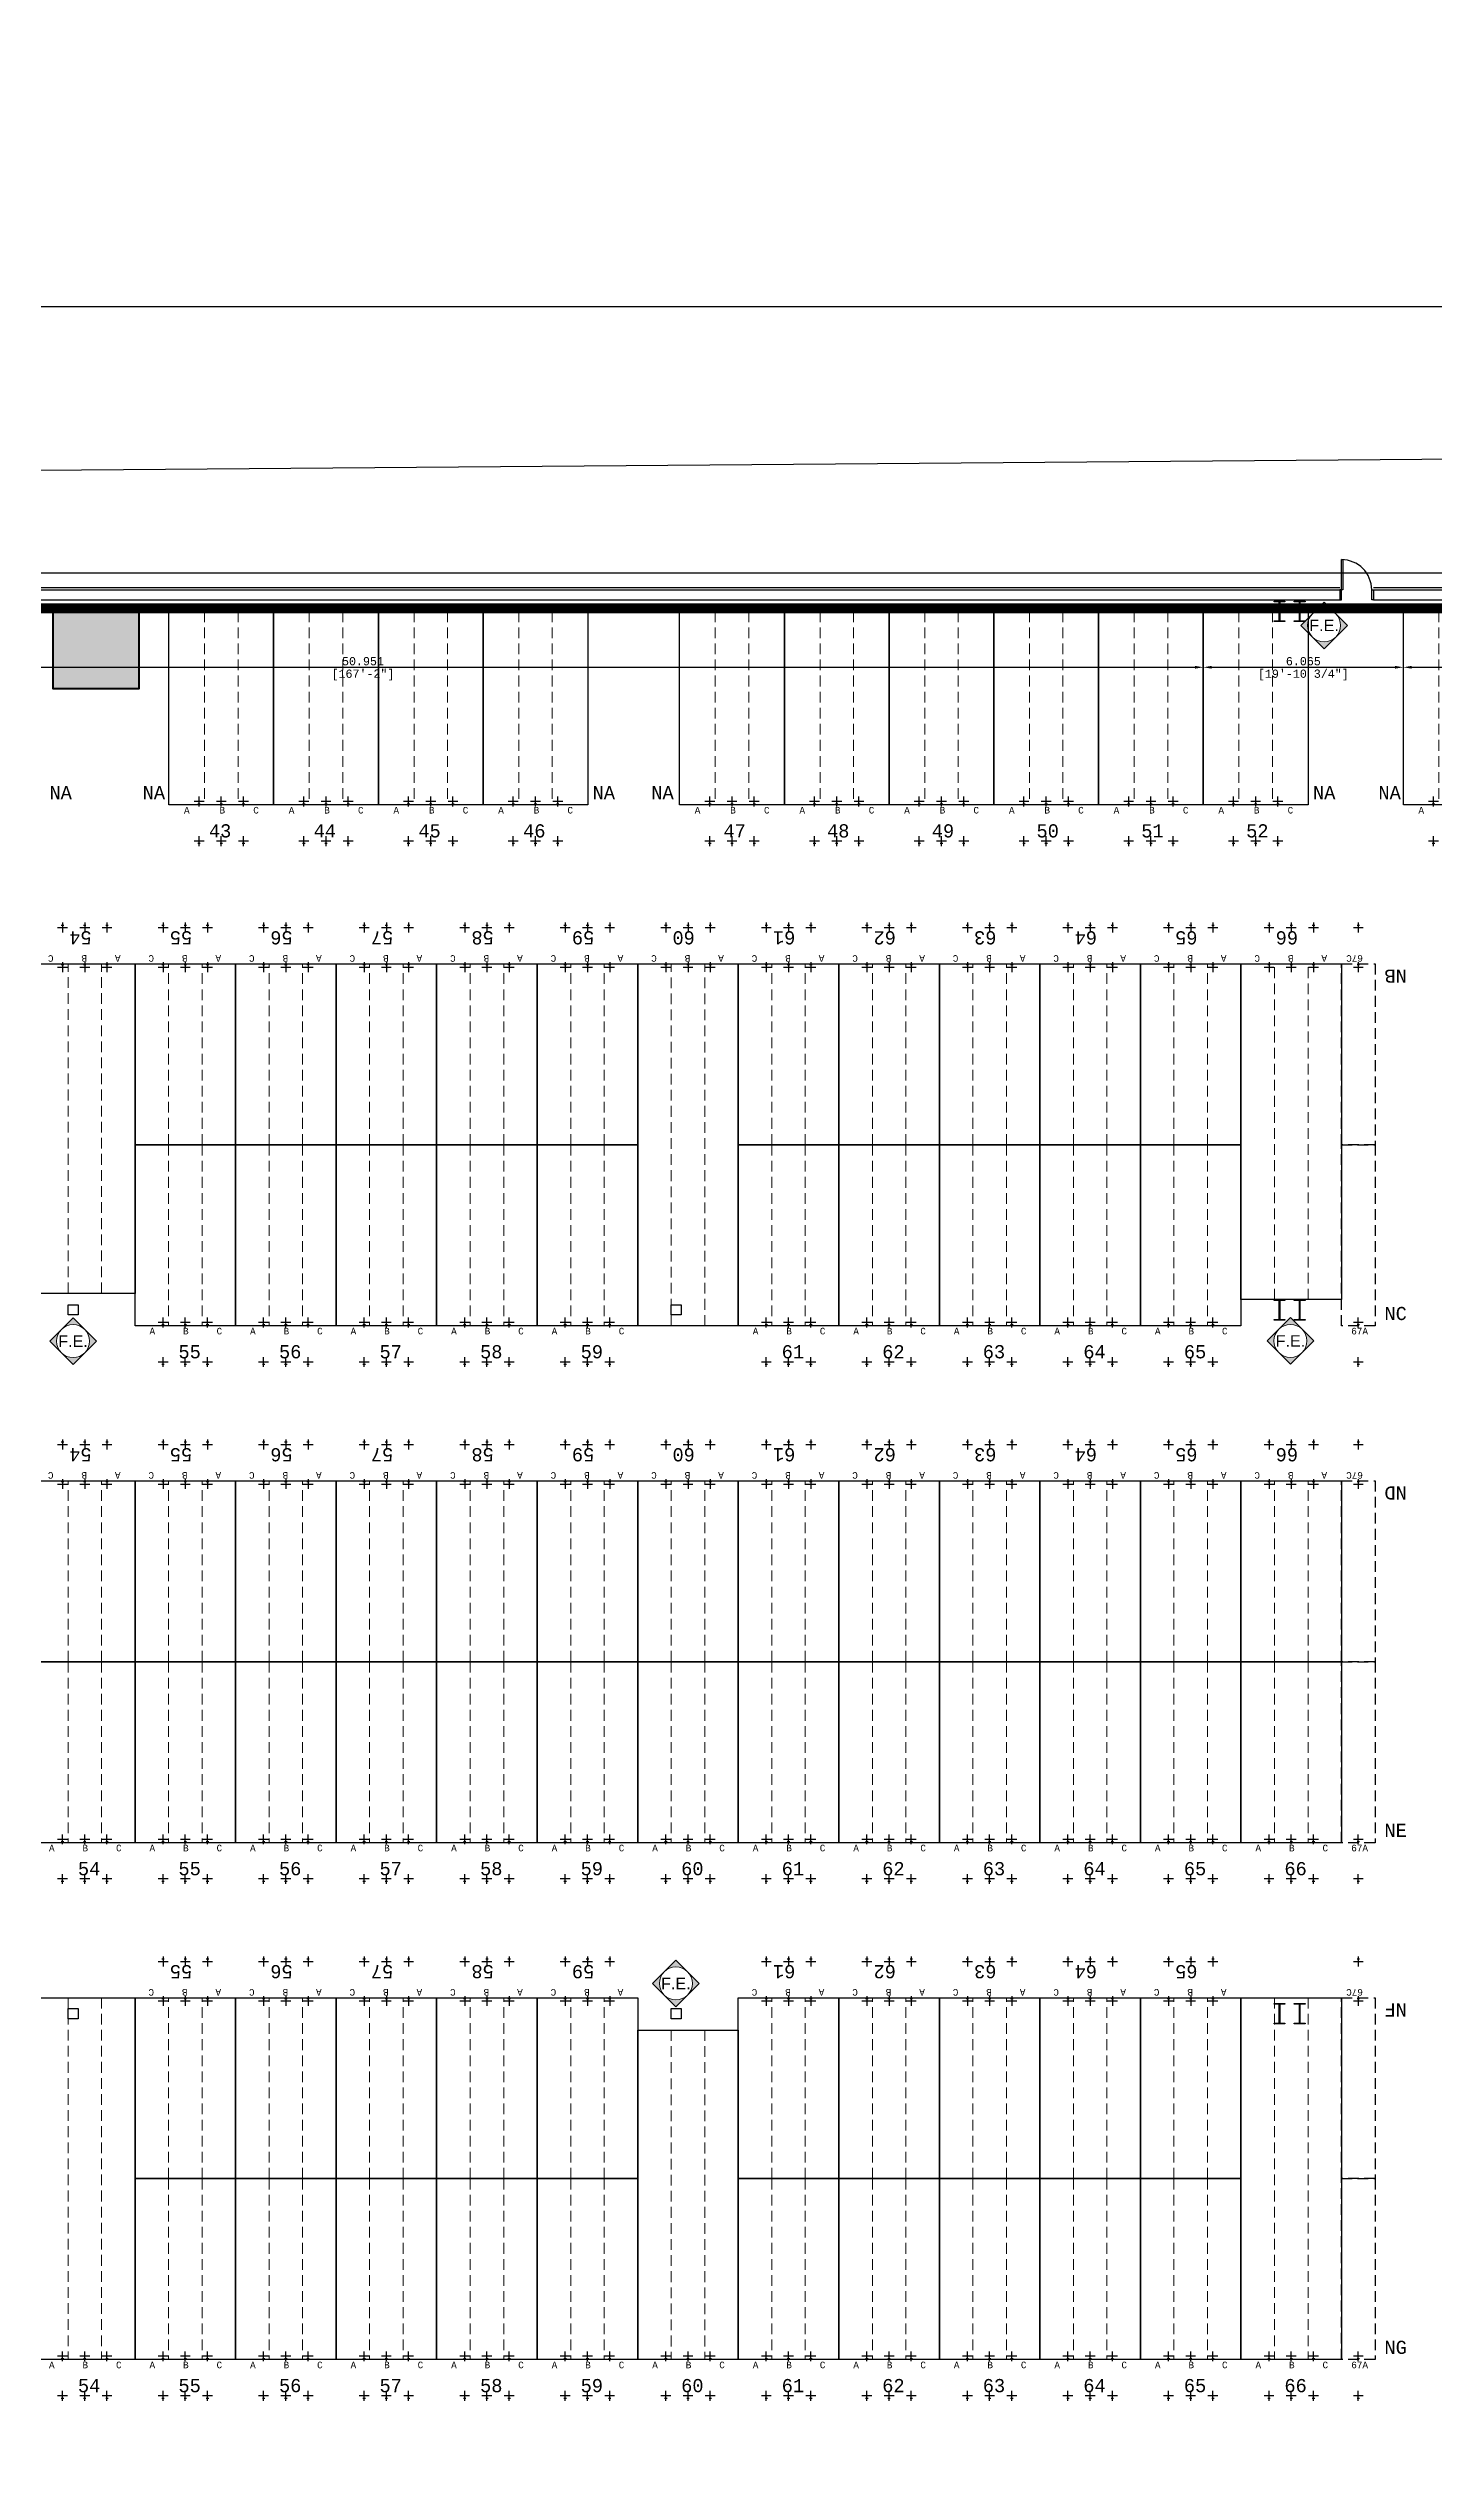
# Model space of a CAD drawing. Header units: inches. Extents: x -233729 to 737493, y -275239 to 196021.
# Drawn here: x 528315 to 570363, y 69872 to 142633 of the extents above; entities that cross this region are included whole.
import ezdxf
from ezdxf.enums import TextEntityAlignment as Align

# ---------------------------------------------------------------- set-up
doc = ezdxf.new("R2010")
doc.units = ezdxf.units.IN
doc.header["$MEASUREMENT"] = 0
doc.linetypes.add('DASHED', pattern=[0.75, 0.5, -0.25])
for name, color, linetype in [('_FL_AREAS', 92, 'Continuous'), ('_FL_NEW WH_WALLS', 1, 'Continuous'), ('Bin location transponder', 250, 'Continuous'), ('PR-CONCRETE', 224, 'Continuous'), ('WF exist equipment', 6, 'Continuous'), ('WF_numbers', 6, 'Continuous')]:
    doc.layers.add(name, color=color, linetype=linetype)
for name, color, linetype, lineweight in [('PR-BLDG', 18, 'Continuous', 30), ('PR-CTR', 93, 'Continuous', 25), ('WF buffer', 1, 'DASHED', 30), ('WF dimensions', 3, 'Continuous', 30), ('WF transponder', 3, 'Continuous', 30), ('WF_bay', 5, 'Continuous', 30), ('WF_sketch_stock_areas', 30, 'Continuous', 30)]:
    doc.layers.add(name, color=color, linetype=linetype, lineweight=lineweight)
doc.styles.add('ARIAL', font='arial.ttf')
doc.styles.add('WF_txt', font='consola.ttf')
doc.dimstyles.new('DIM_50', dxfattribs={"dimscale": 50, "dimtxt": 5, "dimasz": 5, "dimexe": 2, "dimexo": 2, "dimgap": 1.1, "dimtad": 1, "dimtoh": 1, "dimdec": 3, "dimlfac": 0.001, "dimdsep": 46, "dimtxsty": 'WF_txt', "dimcen": 3, "dimclrd": 256, "dimclre": 256, "dimclrt": 7, "dimadec": 1, "dimazin": 0, "dimtfac": 1, "dimtdec": 3, "dimtmove": 0, "dimatfit": 3, "dimfxl": 10, "dimtolj": 1, "dimtzin": 0, "dimlwd": -1, "dimlwe": -1, "dimarcsym": 0})

# ---------------------------------------------------------------- blocks, each defined once
blk = doc.blocks.new('A$Cd2fab3cb')
at = {"layer": 'PR-BLDG', "const_width": 1}
blk.add_lwpolyline([(-568.8422396185342, -884.2067788504062), (-414.5863219187594, 67.21742474520579), (-6.009358913e-07, 9.7323209e-08), (-154.2802499416284, -951.5742769107457), (-568.8665712596847, -884.3568522627465)], dxfattribs=at)
at = {"layer": 'PR-CONCRETE'}
blk.add_lwpolyline([(183.0989606005605, -620.2202733267331), (300.8772486145608, 106.216130075627), (-375.2932691164315, 215.8447304290021, 0.4142135623736643), (-426.915109042311, 178.6266482286155), (-589.5318239752668, -824.3655269144801, -0.225878030564492), (-596.5743729250971, -834.5492282680934, 1.082971742264911), (-534.2543923466001, -925.4297668336658, -0.2135202674679177), (-522.4135621276218, -922.2799802094232), (-198.2339479420334, -974.8397361275277, -0.4131470713103618), (-160.9899269216694, -1026.299724447657), (-166.1485798102803, -1058.867917928495)], format="xyb", dxfattribs=at)
at = {"layer": 'PR-CTR', "elevation": 533}
blk.add_lwpolyline([(-165.2111167050898, -999.086132866214, 0.3400747687768693), (-199.2654380726162, -954.0319635949563), (-405.1784584445413, -920.6469584386797, 0.0124717646066488), (-405.9197605594526, -920.5456731913143), (-574.2956494376994, -891.9311935859732, -0.422904085389731), (-578.6528998357243, -885.7407027831068), (-432.1939306394197, 65.45935955259485, -0.4140744793872449), (-414.9936823418828, 77.86652528238483), (-204.6797079194803, 48.22622587694787), (-136.0367553930264, 36.992264952627), (0.0545635854359716, 9.657106780097822), (2.470144489314407, 5.661401477293111), (3.455127565190196, -0.5586518454365433)], format="xyb", dxfattribs=at)
blk = doc.blocks.new('A$C61e42c62')
at = {"layer": '_FL_NEW WH_WALLS'}
for p, q in [((1764.000000281259, 7822.195361457765), (5484.000000281259, 7822.195361480116)), ((5524.000000281259, 7822.195361480116), (8364.00000028126, 7822.195361498744)), ((1764.000000281259, 7819.445361457765), (5484.000000283122, 7819.445361480117)), ((1764.000000283122, 7807.44536146149), (5484.000000281259, 7807.445361476392)), ((5524.000000281259, 7819.445361480117), (8364.00000028126, 7819.445361495017)), ((5524.000000281259, 7807.445361480117), (8364.00000028126, 7807.445361498742))]:
    blk.add_line(p, q, dxfattribs=at)
for points in [[(5486.00000028126, 7819.445361476392), (5486.00000028126, 7855.445361480119), (5487.750000281259, 7855.445361480119), (5487.750000283122, 7819.445361480117)], [(5484.000000283122, 7819.445361480117), (5484.000000281259, 7807.445361431688), (5486.00000028126, 7807.445361431688), (5486.00000028126, 7819.445361476392)], [(5522.000000281259, 7807.445361431688), (5522.000000283123, 7819.445361480117), (5524.000000281259, 7819.445361480117), (5524.000000281259, 7807.445361431688)], [(3978.000000283122, 6953.94536143169), (3966.000000283122, 6953.94536143169), (3966.00000028126, 6965.94536143169), (3978.000000281259, 6965.94536143169)], [(4698.000000283122, 6953.94536143169), (4686.00000028126, 6953.94536143169), (4686.000000283121, 6965.94536143169), (4698.000000283122, 6965.94536143169)], [(3978.000000281259, 6113.94536143169), (3966.00000028126, 6113.945361435412), (3966.00000028126, 6125.945361431688), (3978.000000281259, 6125.945361431688)], [(4698.000000283122, 6113.945361435412), (4686.00000028126, 6113.94536143169), (4686.00000028126, 6125.945361431688), (4698.000000281259, 6125.945361431688)]]:
    blk.add_lwpolyline(points, close=True, dxfattribs=at)
for points in [[(5412.00000028126, 7805.945361431688), (5418.427500281483, 7805.945361435414), (5418.427500283346, 7804.985361430793), (5413.092500282452, 7804.985361430793, 0.4142135623730951), (5412.302500281483, 7804.195361435414), (5412.302500283345, 7783.215361434965, 0.4142135623730951), (5413.092500282452, 7782.425361432135), (5418.427500283346, 7782.425361432135), (5418.427500281483, 7781.465361431241), (5405.572500282898, 7781.465361431241), (5405.572500282898, 7782.425361432135), (5410.907500280067, 7782.42536143586, 0.4142135623730951), (5411.697500282898, 7783.215361431241), (5411.697500282898, 7804.195361435414, 0.4142135623730951), (5410.90750028193, 7804.985361434519), (5405.572500282898, 7804.985361430793), (5405.572500282898, 7805.945361431688), (5412.00000028126, 7805.945361431688)], [(5436.00000028126, 7805.945361435414), (5442.427500281483, 7805.945361431688), (5442.427500281483, 7804.985361430793), (5437.092500282452, 7804.985361430793, 0.4142135623730951), (5436.302500283346, 7804.195361431688), (5436.302500281483, 7783.215361434965, 0.4142135623730951), (5437.092500282452, 7782.425361432135), (5442.427500281483, 7782.425361432135), (5442.427500283345, 7781.465361431241), (5429.572500281036, 7781.465361431241), (5429.572500281036, 7782.425361432135), (5434.90750028193, 7782.425361432135, 0.4142135623730951), (5435.697500282898, 7783.215361431241), (5435.697500281036, 7804.195361435414, 0.4142135623730951), (5434.90750028193, 7804.985361434519), (5429.572500281036, 7804.985361430793), (5429.572500282898, 7805.945361431688), (5436.00000028126, 7805.945361435414)], [(5412.00000028126, 6972.185361433774), (5418.427500283346, 6972.185361433774), (5418.427500283346, 6971.225361432879), (5413.092500282452, 6971.225361432879, 0.4142135623730951), (5412.302500281483, 6970.435361433774), (5412.302500283345, 6949.455361433326, 0.4142135623730951), (5413.092500280589, 6948.665361434222), (5418.427500283346, 6948.665361430496), (5418.42750027962, 6947.705361433326), (5405.572500282898, 6947.705361433326), (5405.572500282898, 6948.665361430496), (5410.907500280067, 6948.665361434222, 0.4142135623730951), (5411.697500281036, 6949.455361433326), (5411.697500281036, 6970.435361433774, 0.4142135623730951), (5410.907500280067, 6971.225361432879), (5405.572500282898, 6971.225361432879), (5405.572500281036, 6972.185361433774), (5412.00000028126, 6972.185361433774)], [(5436.00000028126, 6972.185361433774), (5442.427500281483, 6972.185361433774), (5442.427500281483, 6971.225361432879), (5437.092500282452, 6971.225361432879, 0.4142135623730951), (5436.302500281483, 6970.435361433774), (5436.302500281483, 6949.455361429603, 0.4142135623730951), (5437.092500282452, 6948.665361430496), (5442.427500281483, 6948.665361434222), (5442.427500281483, 6947.705361433326), (5429.572500282898, 6947.705361433326), (5429.572500282898, 6948.665361434222), (5434.90750028193, 6948.665361434222, 0.4142135623730951), (5435.697500282898, 6949.455361433326), (5435.697500281036, 6970.435361433774, 0.4142135623730951), (5434.90750028193, 6971.225361432879), (5429.572500282898, 6971.225361432879), (5429.572500281036, 6972.185361433774), (5436.00000028126, 6972.185361433774)], [(5412.00000028126, 6132.185361433774), (5418.427500281483, 6132.185361433774), (5418.427500283346, 6131.225361432879), (5413.092500282452, 6131.225361432879, 0.4142135623730951), (5412.302500281483, 6130.435361433774), (5412.302500283345, 6109.455361433326, 0.4142135623730951), (5413.092500282452, 6108.665361430496), (5418.427500283346, 6108.665361430496), (5418.427500283346, 6107.705361429601), (5405.572500282898, 6107.705361433326), (5405.572500282898, 6108.665361430496), (5410.90750028193, 6108.665361434221, 0.4142135623730951), (5411.697500282898, 6109.455361429602), (5411.697500282898, 6130.435361433774, 0.4142135623730951), (5410.90750028193, 6131.225361432879), (5405.572500282898, 6131.225361429155), (5405.572500282898, 6132.185361433774), (5412.00000028126, 6132.185361433774)], [(5436.000000283122, 6132.185361433774), (5442.427500281483, 6132.185361433774), (5442.427500281483, 6131.225361429155), (5437.092500282452, 6131.225361432879, 0.4142135623730951), (5436.302500281483, 6130.435361433774), (5436.302500281483, 6109.455361433326, 0.4142135623730951), (5437.092500282452, 6108.665361430496), (5442.427500281483, 6108.665361430496), (5442.427500281483, 6107.705361433326), (5429.572500281036, 6107.705361437052), (5429.572500281036, 6108.665361430496), (5434.90750028193, 6108.665361434221, 0.4142135623730951), (5435.697500282898, 6109.455361437053), (5435.697500282898, 6130.435361433774, 0.4142135623730951), (5434.90750028193, 6131.225361432879), (5429.572500281036, 6131.225361432879), (5429.572500282898, 6132.18536143005), (5436.000000283122, 6132.185361433774)]]:
    blk.add_lwpolyline(points, format="xyb", dxfattribs=at)
blk.add_arc((5486.00000028126, 7819.445361480117), 35.99999999907232, 0, 90, dxfattribs=at)
blk = doc.blocks.new('WF 10x33ft bay')
at = {"layer": 'WF_bay', "linetype": 'DASHED', "lineweight": 5, "ltscale": 650}
for p, q in [((1217015.299147963, 971328.4660862684, -162219.4367999999), (1217015.299147725, 981509.9300150872, -162219.4367999999)), ((1218031.299148202, 971328.4660863279, -162219.4367999999), (1218031.299147963, 981509.9300150872, -162219.4367999999))]:
    blk.add_line(p, q, dxfattribs=at)
at = {"layer": 'WF_bay', "elevation": -162219.4367999999}
blk.add_lwpolyline([(1219047.299147904, 971328.4660863279), (1215999.299147963, 971328.4660862087), (1215999.299146175, 981509.9300149679), (1219047.299146235, 981509.9300150872)], close=True, dxfattribs=at)
blk = doc.blocks.new('Bin location transponder')
at = {"layer": 'Bin location transponder', "color": 3, "lineweight": 30}
for p, q in [((-600, 0), (600, 0)), ((-150, 300), (150, 300)), ((0, 600), (0, -600))]:
    blk.add_line(p, q, dxfattribs=at)
blk = doc.blocks.new('WF 10x18ft bay')
at = {"layer": 'WF_bay', "linetype": 'DASHED', "lineweight": 5, "ltscale": 650}
for p, q in [((1015.99999833107, 5486.400000327824), (1015.99999833107, 0)), ((2031.999998331071, 5486.400000625849), (2031.999998331071, 0))]:
    blk.add_line(p, q, dxfattribs=at)
at = {"layer": 'WF_bay'}
blk.add_lwpolyline([(-1.668929599e-06, 5486.400000029802), (3047.999998331071, 5486.399999970197), (3047.999999940396, 0), (0, 0)], close=True, dxfattribs=at)
at = {"layer": 'WF transponder', "xscale": 0.25, "yscale": 0.25, "zscale": 0.25, "rotation": 180.0000000062352}
for p in [(849.9999999701978, 100), (1523.999999970198, 100), (2197.999999970198, 100), (849.9999999701978, -1100), (1523.999999970198, -1100), (2197.999999970198, -1100)]:
    blk.add_blockref('Bin location transponder', p, dxfattribs=at)
at = {"layer": 'WF_numbers', "linetype": 'DASHED', "char_height": 200, "attachment_point": 1, "rotation": 1.0275998055671315e-09, "style": 'WF_txt'}
for s, insert in [('A', (439.4118607044218, -62.35349732637406, -723.2652933599893)), ('B', (1455.411860585212, -62.3534973859787, -723.2652933599893)), ('C', (2471.411860406399, -62.3534973859787, -723.2652933599893))]:
    blk.add_mtext_dynamic_manual_height_columns(s, width=423.5307577799235, gutter_width=2117.653788942844, heights=[0], dxfattribs=dict(at, insert=insert))
blk = doc.blocks.new('WF 10x36ft bay')
at = {"layer": 'WF_bay', "linetype": 'DASHED', "lineweight": 5, "ltscale": 650}
for p, q in [((1015.999998271465, 10972.80000013024), (1015.999998271465, 0)), ((2031.999998271465, 10972.80000029029), (2031.999998486042, 3.97364298e-08))]:
    blk.add_line(p, q, dxfattribs=at)
at = {"layer": 'WF_bay'}
blk.add_lwpolyline([(-1.7285346985e-06, 10972.79999997019), (3047.999998271465, 10972.8000000298), (3048, 5.96046448e-08), (0, 0)], close=True, dxfattribs=at)
at = {"layer": 'WF transponder', "xscale": 0.25, "yscale": 0.25, "zscale": 0.25, "rotation": 180.0000000062352}
for p in [(850, 100.0000000298023), (1524, 100.0000000298023), (2198, 100.0000000298023), (850, -1099.999999970197), (1524, -1099.999999970197), (2198, -1099.999999970197)]:
    blk.add_blockref('Bin location transponder', p, dxfattribs=at)
at = {"layer": 'WF_numbers', "linetype": 'DASHED', "char_height": 200, "attachment_point": 1, "rotation": 1.0496472215237655e-09, "style": 'WF_txt'}
for s, insert in [('A', (439.4118607044218, -62.35349726676941, -723.2652933599893)), ('B', (1455.411860585212, -62.35349732637406, -723.2652933599893)), ('C', (2471.411860406399, -62.35349732637406, -723.2652933599893))]:
    blk.add_mtext_dynamic_manual_height_columns(s, width=423.5307577799235, gutter_width=2117.653788942844, heights=[0], dxfattribs=dict(at, insert=insert))
blk = doc.blocks.new('WF 40x216in buffer')
at = {"layer": 'WF buffer', "ltscale": 650}
blk.add_lwpolyline([(-5.96046448e-08, 5486.399999999999), (1016, 5486.399999999999), (1016, 0), (0, 0)], close=True, dxfattribs=at)
at = {"layer": 'WF transponder', "xscale": 0.25, "yscale": 0.25, "zscale": 0.25, "rotation": 180.0000000062352}
for p in [(508, 100), (508, -1100)]:
    blk.add_blockref('Bin location transponder', p, dxfattribs=at)
blk = doc.blocks.new('WF 125x231in bay')
at = {"layer": 'WF_bay', "linetype": 'DASHED', "lineweight": 5, "ltscale": 650}
for p, q in [((1079.499998286366, 5867.400000345888), (1079.499998353124, 1.22822144e-08)), ((2095.499998286367, 5867.400000643911), (2095.499998290701, 2.38420057e-08))]:
    blk.add_line(p, q, dxfattribs=at)
at = {"layer": 'WF_bay'}
blk.add_lwpolyline([(-1.7285346985e-06, 5867.400000059604), (3174.999998301268, 5867.39999997652), (3174.999999910593, 3.61242201e-08), (-5.96046448e-08, 0)], close=True, dxfattribs=at)
at = {"layer": 'WF transponder', "xscale": 0.25, "yscale": 0.25, "zscale": 0.25, "rotation": 180.0000000062352}
for p in [(913.4999983422412, 100.0000000007225), (1587.499998342241, 100.0000000007225), (2261.499998342241, 100.0000000007225), (913.4999983422412, -1099.999999999277), (1587.499998342241, -1099.999999999277), (2261.499998342241, -1099.999999999277)]:
    blk.add_blockref('Bin location transponder', p, dxfattribs=at)
at = {"layer": 'WF_numbers', "linetype": 'DASHED', "char_height": 200, "attachment_point": 1, "rotation": 1.027588346411229e-09, "style": 'WF_txt'}
for s, insert in [('A', (457.3057288527488, -62.35349732637406, -723.2652933599893)), ('B', (1531.966671216488, -62.35349732637406, -723.2652933599893)), ('C', (2555.798721671104, -62.35349744558334, -723.2652933599893))]:
    blk.add_mtext_dynamic_manual_height_columns(s, width=423.5307577799235, gutter_width=2117.653788942844, heights=[0], dxfattribs=dict(at, insert=insert))
blk = doc.blocks.new('F.E.')
at = {"layer": 'WF dimensions', "transparency": 33554687}
h = blk.add_hatch(color=7, dxfattribs=at)
h.dxf.hatch_style = 1
h.paths.add_polyline_path([(1153007.375168204, 1003175.601037025), (1152653.821777701, 1003529.154427707, -0.198912367379658), (1152800.268387139, 1003175.601037085, -0.1989123673906116), (1152653.821777642, 1002822.047646403)])
h.paths.add_polyline_path([(1152300.26838696, 1003882.707818269), (1151946.714996397, 1003529.154427767, -0.4142135623730951), (1152653.821777701, 1003529.154427707)])
h.paths.add_polyline_path([(1151800.26838696, 1003175.601037144, -0.198912367379658), (1151946.714996397, 1003529.154427767), (1151593.161605835, 1003175.601037025), (1151946.714996397, 1002822.047646403, -0.1989123673906115)])
h.paths.add_polyline_path([(1152653.821777642, 1002822.047646403, -0.4142135623484061), (1151946.714996397, 1002822.047646403), (1152300.26838702, 1002468.494255841)])
at = {"layer": 'WF dimensions', "color": 7, "lineweight": 5}
blk.add_lwpolyline([(1152300.268387079, 1002468.4942559), (1153007.375168264, 1003175.601037025), (1152300.26838702, 1003882.707818269), (1151593.161605835, 1003175.601037085)], close=True, dxfattribs=at)
blk.add_circle((1152300.268387079, 1003175.601037085), 500.0000000654701, dxfattribs=at)
at = {"layer": 'WF dimensions', "color": 7, "style": 'ARIAL'}
blk.add_text('F.E.', height=350, dxfattribs=at).set_placement((1152300.268387079, 1003175.601037085), align=Align.MIDDLE_CENTER)
blk = doc.blocks.new('*D505')
at = {"layer": 'WF dimensions', "transparency": 16777216}
for p, q in [((512388.7534929964, 123758.1085614994), (512388.7534929964, 123758.1085297301)), ((512638.7534929964, 123858.1085297301), (563089.7534260007, 123858.1085297301)), ((563339.7534260008, 123758.1085742547), (563339.7534260008, 123758.1085297301))]:
    blk.add_line(p, q, dxfattribs=at)
for points in [[(512638.7534929964, 123899.7751963967), (512638.7534929964, 123816.4418630634), (512388.7534929964, 123858.1085297301)], [(563089.7534260007, 123899.7751963967), (563089.7534260007, 123816.4418630634), (563339.7534260008, 123858.1085297301)]]:
    blk.add_solid(points, dxfattribs=at)
at = {"layer": 'WF dimensions', "color": 7, "transparency": 16777216, "char_height": 250, "attachment_point": 5, "style": 'WF_txt'}
for s, insert in [('\\A1;[167\'-2"]', (537864.2534594985, 123625.4115136627)), ('\\A1;50.951', (537864.2534594985, 124041.5515289649))]:
    blk.add_mtext(s, dxfattribs=dict(at, insert=insert))
blk = doc.blocks.new('*D506')
at = {"layer": 'WF dimensions', "transparency": 16777216}
for p, q in [((563339.7534260729, 123758.1085743012), (563339.7534260729, 123758.1085295977)), ((563589.7534260729, 123858.1085295977), (569154.9373985508, 123858.1085295977)), ((569404.9373985508, 123758.1085777583), (569404.9373985508, 123758.1085295977))]:
    blk.add_line(p, q, dxfattribs=at)
for points in [[(563589.7534260729, 123899.7751962644), (563589.7534260729, 123816.4418629311), (563339.7534260729, 123858.1085295977)], [(569154.9373985508, 123899.7751962644), (569154.9373985508, 123816.4418629311), (569404.9373985508, 123858.1085295977)]]:
    blk.add_solid(points, dxfattribs=at)
at = {"layer": 'WF dimensions', "color": 7, "transparency": 16777216, "char_height": 250, "attachment_point": 5, "style": 'WF_txt'}
for s, insert in [('\\A1;[19\'-10 3/4"]', (566372.3454123118, 123625.4115135304)), ('\\A1;6.065', (566372.3454123118, 124041.5515288326))]:
    blk.add_mtext(s, dxfattribs=dict(at, insert=insert))
blk = doc.blocks.new('*D507')
at = {"layer": 'WF dimensions', "transparency": 16777216}
for p, q in [((569404.9373984192, 123758.1085777388), (569404.9373984192, 123758.1085297571)), ((569654.9373984192, 123858.1085297571), (630555.5637084101, 123858.1085297571)), ((630805.56370841, 123758.1085926996), (630805.56370841, 123758.1085297571))]:
    blk.add_line(p, q, dxfattribs=at)
for points in [[(569654.9373984192, 123899.7751964237), (569654.9373984192, 123816.4418630904), (569404.9373984192, 123858.1085297571)], [(630555.5637084101, 123899.7751964237), (630555.5637084101, 123816.4418630904), (630805.56370841, 123858.1085297571)]]:
    blk.add_solid(points, dxfattribs=at)
at = {"layer": 'WF dimensions', "color": 7, "transparency": 16777216, "char_height": 250, "attachment_point": 5, "style": 'WF_txt'}
for s, insert in [('\\A1;[201\'-5 3/8"]', (600105.2505534146, 123625.4115136897)), ('\\A1;61.401', (600105.2505534146, 124041.551528992))]:
    blk.add_mtext(s, dxfattribs=dict(at, insert=insert))
blk = doc.blocks.new('WF 10x34ft bay')
at = {"layer": 'WF_bay', "linetype": 'DASHED', "lineweight": 5, "ltscale": 650}
for p, q in [((1143863.299148142, 971519.9700863363, -162219.4367999999), (1143863.299147725, 981509.9299934508, -162219.4367999999)), ((1144879.29914844, 971519.9700864555, -162219.4367999999), (1144879.299147963, 981509.92999357, -162219.4367999999))]:
    blk.add_line(p, q, dxfattribs=at)
at = {"layer": 'WF_bay', "elevation": -162219.4367999999}
blk.add_lwpolyline([(1145895.299147963, 971519.9700864555), (1142847.299147963, 971519.9700862769), (1142847.299146175, 981509.9299935105), (1145895.299146175, 981509.9299935105)], close=True, dxfattribs=at)
at = {"layer": 'WF transponder', "xscale": 0.25, "yscale": 0.25, "zscale": 0.25}
for p in [(1143697.299146175, 982609.9299935105, -162219.4367999999), (1144371.299146175, 982609.9299934506, -162219.4367999999), (1145045.299146115, 982609.9299935105, -162219.4367999999), (1143697.299146175, 981409.9299934508, -162219.4367999999), (1144371.299146175, 981409.9299934508, -162219.4367999999), (1145045.299146175, 981409.92999357, -162219.4367999999)]:
    blk.add_blockref('Bin location transponder', p, dxfattribs=at)
at = {"layer": 'WF_numbers', "linetype": 'DASHED', "char_height": 200, "attachment_point": 1, "rotation": 180.0000000011019, "style": 'WF_txt'}
for s, insert in [('C', (1143423.887285769, 981572.2834908962, -162942.7020933599)), ('B', (1144439.88728565, 981572.2834908369, -162942.7020933599)), ('A', (1145455.887285471, 981572.2834907771, -162942.7020933599))]:
    blk.add_mtext_dynamic_manual_height_columns(s, width=423.5307577799235, gutter_width=2117.653788942844, heights=[0], dxfattribs=dict(at, insert=insert))

msp = doc.modelspace()

# ---------------------------------------------------------------- hatches: boundary and pattern name
at = {"layer": 'WF exist equipment', "transparency": 33554559}
h = msp.add_hatch(dxfattribs=at)
h.set_pattern_fill('ANSI31', color=256, angle=-80.83426910229804)
h.set_pattern_definition([(45, (-761745.5617463794, -866641.5690366017), (-0.0883883476483185, 0.0883883476483185), [])])
h.paths.add_polyline_path([(528471.5214257037, 125554.774291457), (531071.5214257037, 125554.774291457), (531071.5214257037, 123204.774291457), (528471.5214257037, 123204.774291457)])

# ---------------------------------------------------------------- linework, layer by layer
at = {"layer": '_FL_AREAS', "elevation": -162219.4367999999}
msp.add_lwpolyline([(364480.6246911143, -2754.061847371367), (658427.7292370652, -2754.061848444251), (658427.7292375421, 126712.7971893126), (364480.6246915911, 126712.7971903259)], close=True, dxfattribs=at)
at = {"layer": 'WF exist equipment', "lineweight": 40, "elevation": -162219.4367999999}
msp.add_lwpolyline([(528471.5214257037, 125554.774291457), (531071.5214257037, 125554.774291457), (531071.5214257037, 123204.774291457), (528471.5214257037, 123204.774291457)], close=True, dxfattribs=at)

# ---------------------------------------------------------------- block references
at = {"layer": '_FL_NEW WH_WALLS', "color": 0, "xscale": 304.799999999516, "yscale": 304.799999999516, "zscale": 304.799999999516, "rotation": 279.2093042914935}
msp.add_blockref('A$Cd2fab3cb', (657699.6707196689, -2373.849156660346, -162219.4367999999), dxfattribs=at)
at = {"layer": '_FL_NEW WH_WALLS', "color": 0, "xscale": 25.39999999990112, "yscale": 25.39999999990112, "zscale": 25.39999999990112}
msp.add_blockref('A$C61e42c62', (428185.3373912428, -72406.61113022019, -162219.4367999999), dxfattribs=at)
at = {"layer": 'WF dimensions'}
for p in [(-623226.2057328428, -899746.6657120574, 162219.4367999999), (-586318.7598444427, -899741.5575020302, 324438.8735999998), (-604950.513957044, -919218.2575950013, 162219.4367999999)]:
    msp.add_blockref('F.E.', p, dxfattribs=at)
at = {"layer": 'WF exist equipment'}
msp.add_blockref('F.E.', (-585299.8957204428, -878046.1743908513), dxfattribs=at)
at = {"layer": 'WF exist equipment', "color": 7, "true_color": 0xffffff}
for name, p in [('WF 10x34ft bay', (-614941.5617470945, -866641.5690044748)), ('WF 10x33ft bay', (-651517.5617470944, -866641.5690045345))]:
    msp.add_blockref(name, p, dxfattribs=at)
at = {"layer": 'WF exist equipment', "color": 7, "true_color": 0xffffff, "rotation": 180}
msp.add_blockref('WF 10x34ft bay', (1692089.03654764, 1054061.89099145), dxfattribs=at)
at = {"layer": 'WF transponder', "xscale": 0.25, "yscale": 0.25, "zscale": 0.25}
for p in [(565331.7373991215, 115968.3610104931, -162219.4367999999), (566005.7373991215, 115968.3610104931, -162219.4367999999), (566679.7373991215, 115968.3610104931, -162219.4367999999), (565331.7373991214, 114768.3610104931, -162219.4367999999), (566005.7373991215, 114768.3610104931, -162219.4367999999), (566679.7373991214, 114768.3610104931, -162219.4367999999)]:
    msp.add_blockref('Bin location transponder', p, dxfattribs=at)
at = {"layer": 'WF_sketch_stock_areas'}
for name, p in [('WF 125x231in bay', (531981.5214274917, 119687.3742913616, -162219.4367999999)), ('WF 125x231in bay', (535156.5214274918, 119687.3742913616, -162219.4367999999)), ('WF 125x231in bay', (538331.5214274919, 119687.3742913616, -162219.4367999999)), ('WF 125x231in bay', (541506.5214275514, 119687.3742913616, -162219.4367999999)), ('WF 125x231in bay', (547464.7534273064, 119687.3750491751, -162219.4367999999)), ('WF 125x231in bay', (550639.7534272467, 119687.3750491154, -162219.4367999999)), ('WF 125x231in bay', (553814.7534273063, 119687.3750491154, -162219.4367999999)), ('WF 125x231in bay', (556989.7534273064, 119687.3750491751, -162219.4367999999)), ('WF 125x231in bay', (560164.7534273063, 119687.3750491154, -162219.4367999999)), ('WF 125x231in bay', (563339.7534273063, 119687.3750490558, -162219.4367999999)), ('WF 125x231in bay', (569404.9373996651, 119687.3750489962, -162219.4367999999)), ('WF 10x18ft bay', (530953.7374011074, 103895.5609160078, -162219.4367999999)), ('WF 10x18ft bay', (534001.7374011074, 103895.5609160674, -162219.4367999999)), ('WF 10x18ft bay', (537049.7374011074, 103895.5609160674, -162219.4367999999)), ('WF 10x18ft bay', (540097.7374011074, 103895.5609160078, -162219.4367999999)), ('WF 10x18ft bay', (543145.7374011672, 103895.5609160078, -162219.4367999999)), ('WF 10x18ft bay', (549241.7374011074, 103895.5609160674, -162219.4367999999)), ('WF 10x18ft bay', (552289.7374011074, 103895.5609160674, -162219.4367999999)), ('WF 10x18ft bay', (555337.7374011074, 103895.5609160674, -162219.4367999999)), ('WF 10x18ft bay', (558385.7374011074, 103895.5609160674, -162219.4367999999)), ('WF 10x18ft bay', (561433.7374011074, 103895.5609160078, -162219.4367999999)), ('WF 40x216in buffer', (567529.737400273, 103895.5609985006, -162219.4367999999)), ('WF 10x18ft bay', (527905.7373981272, 88223.7609573019, -162219.4367999999)), ('WF 10x18ft bay', (530953.7373981272, 88223.76095724231, -162219.4367999999)), ('WF 10x18ft bay', (534001.7373981272, 88223.76095718269, -162219.4367999999)), ('WF 10x18ft bay', (537049.7373981272, 88223.76095724231, -162219.4367999999)), ('WF 10x18ft bay', (540097.7373981272, 88223.76095718269, -162219.4367999999)), ('WF 10x18ft bay', (543145.7373981272, 88223.76095724231, -162219.4367999999)), ('WF 10x18ft bay', (546193.7373981272, 88223.76095724231, -162219.4367999999)), ('WF 10x18ft bay', (549241.7373981272, 88223.76095724231, -162219.4367999999)), ('WF 10x18ft bay', (552289.7373981868, 88223.76095718269, -162219.4367999999)), ('WF 10x18ft bay', (555337.7373981272, 88223.76095724231, -162219.4367999999)), ('WF 10x18ft bay', (558385.7373981272, 88223.76095724231, -162219.4367999999)), ('WF 10x18ft bay', (561433.7373981868, 88223.76095724231, -162219.4367999999)), ('WF 10x18ft bay', (564481.7373981272, 88223.76095724231, -162219.4367999999)), ('WF 40x216in buffer', (567529.7373956834, 88223.7609573019, -162219.4367999999)), ('WF 10x36ft bay', (527905.737399975, 72551.9611449254, -162219.4367999999)), ('WF 10x36ft bay', (564481.7373998557, 72551.96099782112, -162219.4367999999)), ('WF 10x18ft bay', (530953.7374015246, 72551.96099794035, -162219.4367999999)), ('WF 10x18ft bay', (534001.7374015246, 72551.96099788074, -162219.4367999999)), ('WF 10x18ft bay', (537049.7374015247, 72551.96099794035, -162219.4367999999)), ('WF 10x18ft bay', (540097.7374015247, 72551.96099788074, -162219.4367999999)), ('WF 10x18ft bay', (543145.7374015247, 72551.96099794035, -162219.4367999999)), ('WF 10x18ft bay', (549241.7374015246, 72551.96099794035, -162219.4367999999)), ('WF 10x18ft bay', (552289.7374015843, 72551.96099788074, -162219.4367999999)), ('WF 10x18ft bay', (555337.7374015247, 72551.96099794035, -162219.4367999999)), ('WF 10x18ft bay', (558385.7374015247, 72551.96099794035, -162219.4367999999)), ('WF 10x18ft bay', (561433.7374015247, 72551.96099794035, -162219.4367999999)), ('WF 40x216in buffer', (567529.7373989021, 72551.96099782112, -162219.4367999999))]:
    msp.add_blockref(name, p, dxfattribs=at)
for name, p, rotation in [('WF 10x18ft bay', (534001.7373978292, 114868.3609160793, -162219.4367999999), 179.9999999999069), ('WF 10x18ft bay', (537049.7373978292, 114868.3609160197, -162219.4367999999), 179.9999999999069), ('WF 10x18ft bay', (540097.7373978292, 114868.3609160793, -162219.4367999999), 179.9999999999069), ('WF 10x18ft bay', (543145.7373978292, 114868.3609160197, -162219.4367999999), 179.9999999999069), ('WF 10x18ft bay', (546193.7373978292, 114868.3609160793, -162219.4367999999), 179.9999999999069), ('WF 10x36ft bay', (549241.7373993789, 114868.3610050095, -162219.4367999999), 180.0000000000523), ('WF 10x18ft bay', (552289.7373978292, 114868.3609161389, -162219.4367999999), 179.9999999999069), ('WF 10x18ft bay', (555337.7373978888, 114868.3609160197, -162219.4367999999), 179.9999999999069), ('WF 10x18ft bay', (558385.7373978292, 114868.3609160793, -162219.4367999999), 179.9999999999069), ('WF 10x18ft bay', (561433.7373978292, 114868.3609160793, -162219.4367999999), 179.9999999999069), ('WF 10x18ft bay', (564481.7373978888, 114868.3609160793, -162219.4367999999), 179.9999999999069), ('WF 40x216in buffer', (568545.7373994385, 114868.3609985125, -162219.4367999999), 179.999999998892), ('WF 10x18ft bay', (530953.737394849, 99196.56095725422, -162219.4367999999), 179.9999999999069), ('WF 10x18ft bay', (534001.737394849, 99196.56095725422, -162219.4367999999), 179.9999999999069), ('WF 10x18ft bay', (537049.7373949086, 99196.56095725422, -162219.4367999999), 179.9999999999069), ('WF 10x18ft bay', (540097.737394849, 99196.5609573138, -162219.4367999999), 179.9999999999069), ('WF 10x18ft bay', (543145.737394849, 99196.56095725422, -162219.4367999999), 179.9999999999069), ('WF 10x18ft bay', (546193.7373949086, 99196.5609573138, -162219.4367999999), 179.9999999999069), ('WF 10x18ft bay', (549241.737394849, 99196.56095725422, -162219.4367999999), 179.9999999999069), ('WF 10x18ft bay', (552289.737394849, 99196.56095725422, -162219.4367999999), 179.9999999999069), ('WF 10x18ft bay', (555337.737394849, 99196.56095725422, -162219.4367999999), 179.9999999999069), ('WF 10x18ft bay', (558385.7373949086, 99196.56095725422, -162219.4367999999), 179.9999999999069), ('WF 10x18ft bay', (561433.737394849, 99196.5609573138, -162219.4367999999), 179.9999999999069), ('WF 10x18ft bay', (564481.7373949086, 99196.56095719463, -162219.4367999999), 179.9999999999069), ('WF 10x18ft bay', (567529.737394849, 99196.56095725422, -162219.4367999999), 179.9999999999069), ('WF 40x216in buffer', (568545.7373947894, 99196.56095719463, -162219.4367999999), 180.0000000017657), ('WF 10x18ft bay', (534001.7373982465, 83524.76099795228, -162219.4367999999), 179.9999999999069), ('WF 10x18ft bay', (537049.7373982464, 83524.76099795228, -162219.4367999999), 179.9999999999069), ('WF 10x18ft bay', (540097.7373982464, 83524.76099801187, -162219.4367999999), 179.9999999999069), ('WF 10x18ft bay', (543145.7373982464, 83524.76099795228, -162219.4367999999), 179.9999999999069), ('WF 10x18ft bay', (546193.7373982465, 83524.76099801187, -162219.4367999999), 179.9999999999069), ('WF 10x18ft bay', (552289.7373982464, 83524.76099795228, -162219.4367999999), 179.9999999999069), ('WF 10x18ft bay', (555337.7373982464, 83524.76099795228, -162219.4367999999), 179.9999999999069), ('WF 10x18ft bay', (558385.7373982464, 83524.76099795228, -162219.4367999999), 179.9999999999069), ('WF 10x18ft bay', (561433.7373982465, 83524.76099801187, -162219.4367999999), 179.9999999999069), ('WF 10x18ft bay', (564481.7373982465, 83524.76099795228, -162219.4367999999), 179.9999999999069), ('WF 40x216in buffer', (568545.7373981272, 83524.76099789265, -162219.4367999999), 179.9999999992709)]:
    msp.add_blockref(name, p, dxfattribs=dict(at, rotation=rotation))

# ---------------------------------------------------------------- texts
at = {"layer": 'WF_numbers', "linetype": 'DASHED', "style": 'WF_txt'}
for s, width, gutter_width, insert, char_height, attachment_point in [('NA', 423.5307577885686, 2117.653788942843, (529038.2297989522, 120258.5755848897, -324438.8735999998), 400, 3), ('NA', 423.5307577885686, 2117.653788942843, (531863.318313459, 120258.5755846513, -324438.8735999998), 400, 3), ('NA', 423.5307577885686, 2117.653788942843, (545503.4364244735, 120258.5755846513, -324438.8735999998), 400, 3), ('NA', 423.5307577885686, 2117.653788942843, (547283.9514087235, 120258.5755849493, -324438.8735999998), 400, 3), ('NA', 423.5307577885686, 2117.653788942843, (567342.3639323508, 120258.5755846513, -324438.8735999998), 400, 3), ('NA', 423.5307577885686, 2117.653788942843, (569327.247715751, 120258.5755850089, -324438.8735999998), 400, 3), ('43', 423.5307577885687, 2117.653788942844, (533194.2576399838, 119099.4485484374, -162219.4367999999), 400, 1), ('44', 423.5307577885687, 2117.653788942844, (536369.2576399838, 119099.4485483182, -162219.4367999999), 400, 1), ('45', 423.5307577885687, 2117.653788942844, (539544.2576399838, 119099.4485483182, -162219.4367999999), 400, 1), ('46', 423.5307577885687, 2117.653788942844, (542719.2576399838, 119099.4485482586, -162219.4367999999), 400, 1), ('47', 423.5307577885687, 2117.653788942844, (548793.6854076182, 119099.4485479605, -162219.4367999999), 400, 1), ('48', 423.5307577885687, 2117.653788942844, (551933.314291278, 119099.4493060124, -162219.4367999999), 400, 1), ('49', 423.5307577885687, 2117.653788942844, (555108.3142913377, 119099.4493060124, -162219.4367999999), 400, 1), ('50', 423.5307577885687, 2117.653788942844, (558283.3142912781, 119099.4493059528, -162219.4367999999), 400, 1), ('51', 423.5307577885687, 2117.653788942844, (561458.3142913376, 119099.4493059528, -162219.4367999999), 400, 1), ('52', 423.5307577885687, 2117.653788942844, (564637.8245909606, 119099.4493063104, -162219.4367999999), 400, 1), ('NC', 423.5307577885686, 2117.653788942843, (568831.6789128578, 104468.0320018542, -486658.3103999997), 399.9999999999998, 1), ('55', 423.5307577885687, 2117.653788942844, (532270.417634884, 103307.635144831, -162219.4367999999), 400, 1), ('56', 423.5307577885687, 2117.653788942844, (535318.4176347649, 103307.6351448906, -162219.4367999999), 400, 1), ('57', 423.5307577885687, 2117.653788942844, (538366.4176347052, 103307.635144831, -162219.4367999999), 400, 1), ('58', 423.5307577885687, 2117.653788942844, (541414.4176345264, 103307.635144831, -162219.4367999999), 400, 1), ('59', 423.5307577885687, 2117.653788942844, (544462.4176344667, 103307.635144831, -162219.4367999999), 400, 1), ('61', 423.5307577885687, 2117.653788942844, (550558.4176342285, 103307.635144831, -162219.4367999999), 400, 1), ('62', 423.5307577885687, 2117.653788942844, (553606.4176341093, 103307.635144831, -162219.4367999999), 400, 1), ('63', 423.5307577885687, 2117.653788942844, (556654.41763399, 103307.635144831, -162219.4367999999), 400, 1), ('64', 423.5307577885687, 2117.653788942844, (559702.4176338707, 103307.635144831, -162219.4367999999), 400, 1), ('65', 423.5307577885687, 2117.653788942844, (562750.4176337515, 103307.635144831, -162219.4367999999), 400, 1), ('NE', 423.5307577885686, 2117.653788942843, (568831.6789083277, 88796.23197728519, -486658.3103999997), 399.9999999999998, 1), ('54', 423.5307577885687, 2117.653788942844, (529222.417632023, 87635.83518594629, -162219.4367999999), 400, 1), ('55', 423.5307577885687, 2117.653788942844, (532270.4176319038, 87635.83518600588, -162219.4367999999), 400, 1), ('56', 423.5307577885687, 2117.653788942844, (535318.4176317846, 87635.83518594629, -162219.4367999999), 400, 1), ('57', 423.5307577885687, 2117.653788942844, (538366.4176316654, 87635.83518600588, -162219.4367999999), 400, 1), ('58', 423.5307577885687, 2117.653788942844, (541414.4176315462, 87635.83518594629, -162219.4367999999), 400, 1), ('59', 423.5307577885687, 2117.653788942844, (544462.4176314864, 87635.83518600588, -162219.4367999999), 400, 1), ('60', 423.5307577885687, 2117.653788942844, (547510.4176313077, 87635.83518594629, -162219.4367999999), 400, 1), ('61', 423.5307577885687, 2117.653788942844, (550558.4176311885, 87635.83518600588, -162219.4367999999), 400, 1), ('62', 423.5307577885687, 2117.653788942844, (553606.4176311289, 87635.83518594629, -162219.4367999999), 400, 1), ('63', 423.5307577885687, 2117.653788942844, (556654.4176310097, 87635.83518600588, -162219.4367999999), 400, 1), ('64', 423.5307577885687, 2117.653788942844, (559702.4176308309, 87635.83518594629, -162219.4367999999), 400, 1), ('65', 423.5307577885687, 2117.653788942844, (562750.4176307117, 87635.83518594629, -162219.4367999999), 400, 1), ('66', 423.5307577885687, 2117.653788942844, (565798.4176306521, 87635.83518594629, -162219.4367999999), 400, 1), ('NG', 423.5307577885686, 2117.653788942843, (568831.6789163743, 73124.43216961746, -486658.3103999997), 399.9999999999998, 1), ('54', 423.5307577885687, 2117.653788942844, (529222.417634288, 71964.03522676353, -162219.4367999999), 400, 1), ('55', 423.5307577885687, 2117.653788942844, (532270.4176342285, 71964.03522682312, -162219.4367999999), 400, 1), ('56', 423.5307577885687, 2117.653788942844, (535318.4176340495, 71964.03522676353, -162219.4367999999), 400, 1), ('57', 423.5307577885687, 2117.653788942844, (538366.4176339303, 71964.03522682312, -162219.4367999999), 400, 1), ('58', 423.5307577885687, 2117.653788942844, (541414.4176338111, 71964.03522676353, -162219.4367999999), 400, 1), ('59', 423.5307577885687, 2117.653788942844, (544462.4176337515, 71964.03522682312, -162219.4367999999), 400, 1), ('60', 423.5307577885687, 2117.653788942844, (547510.4176335727, 71964.03522682312, -162219.4367999999), 400, 1), ('61', 423.5307577885687, 2117.653788942844, (550558.4176334536, 71964.03522676353, -162219.4367999999), 400, 1), ('62', 423.5307577885687, 2117.653788942844, (553606.4176333939, 71964.03522682312, -162219.4367999999), 400, 1), ('63', 423.5307577885687, 2117.653788942844, (556654.4176332747, 71964.03522676353, -162219.4367999999), 400, 1), ('64', 423.5307577885687, 2117.653788942844, (559702.4176330958, 71964.03522682312, -162219.4367999999), 400, 1), ('65', 423.5307577885687, 2117.653788942844, (562750.4176330362, 71964.03522676353, -162219.4367999999), 400, 1), ('66', 423.5307577885687, 2117.653788942844, (565798.4176329171, 71964.03522682312, -162219.4367999999), 400, 1)]:
    msp.add_mtext_dynamic_manual_height_columns(s, width=width, gutter_width=gutter_width, heights=[0], dxfattribs=dict(at, insert=insert, char_height=char_height, attachment_point=attachment_point))
for s, width, insert, char_height, attachment_point, rotation in [('54', 423.5307577885687, (529637.0568387901, 115456.2867619407, -162219.4367999999), 400, 1, 180.00000000030892), ('55', 423.5307577885687, (532685.0568387901, 115456.2867618811, -162219.4367999999), 400, 1, 180.00000000030892), ('56', 423.5307577885687, (535733.0568388497, 115456.2867619407, -162219.4367999999), 400, 1, 180.00000000030892), ('57', 423.5307577885687, (538781.0568388497, 115456.2867619407, -162219.4367999999), 400, 1, 180.00000000030892), ('58', 423.5307577885687, (541829.0568388496, 115456.2867619407, -162219.4367999999), 400, 1, 180.00000000030892), ('59', 423.5307577885687, (544877.0568388496, 115456.2867619407, -162219.4367999999), 400, 1, 180.00000000030892), ('60', 423.5307577885687, (547925.0568388497, 115456.2867619407, -162219.4367999999), 400, 1, 180.00000000030892), ('61', 423.5307577885687, (550973.0568389093, 115456.2867618811, -162219.4367999999), 400, 1, 180.00000000030892), ('62', 423.5307577885687, (554021.0568389093, 115456.2867619407, -162219.4367999999), 400, 1, 180.00000000030892), ('63', 423.5307577885687, (557069.0568389093, 115456.2867619407, -162219.4367999999), 400, 1, 180.00000000030892), ('64', 423.5307577885687, (560117.0568389689, 115456.2867619407, -162219.4367999999), 400, 1, 180.00000000030892), ('65', 423.5307577885687, (563165.0568389689, 115456.2867619407, -162219.4367999999), 400, 1, 180.00000000030892), ('66', 423.5307577885687, (566213.0568389689, 115456.2867620003, -162219.4367999999), 400, 1, 180.00000000030892), ('C', 423.5307577799235, (565058.3255386852, 114930.7145078791, -162942.7020933599), 200, 1, 180.0000000010276), ('B', 423.5307577799235, (566074.3255385064, 114930.7145078791, -162942.7020933599), 200, 1, 180.0000000010276), ('A', 423.5307577799235, (567090.3255383872, 114930.7145078195, -162942.7020933599), 200, 1, 180.0000000010276), ('67C', 423.5307577799235, (568179.0518335496, 114930.714494766, -162942.7020933599), 200, 1, 180.00000000134136), ('NB', 423.5307577885687, (568831.6789051091, 114295.8899799598, -486658.3103999997), 400, 3, 179.9999999993851), ('67A', 423.5307577799235, (567824.4525075947, 103833.2075011146, -162942.7020933599), 200, 1, 1.0290092817431533e-09), ('54', 423.5307577885687, (529637.0568387305, 99784.48672074203, -162219.4367999999), 400, 1, 180.00000000030892), ('55', 423.5307577885687, (532685.0568387305, 99784.48672074203, -162219.4367999999), 400, 1, 180.00000000030892), ('56', 423.5307577885687, (535733.0568387305, 99784.48672074203, -162219.4367999999), 400, 1, 180.00000000030892), ('57', 423.5307577885687, (538781.0568387901, 99784.48672074203, -162219.4367999999), 400, 1, 180.00000000030892), ('58', 423.5307577885687, (541829.0568387901, 99784.48672074203, -162219.4367999999), 400, 1, 180.00000000030892), ('59', 423.5307577885687, (544877.05683879, 99784.48672074203, -162219.4367999999), 400, 1, 180.00000000030892), ('60', 423.5307577885687, (547925.05683879, 99784.48672080164, -162219.4367999999), 400, 1, 180.00000000030892), ('61', 423.5307577885687, (550973.0568388497, 99784.48672068244, -162219.4367999999), 400, 1, 180.00000000030892), ('62', 423.5307577885687, (554021.0568388497, 99784.48672074203, -162219.4367999999), 400, 1, 180.00000000030892), ('63', 423.5307577885687, (557069.0568388497, 99784.48672074203, -162219.4367999999), 400, 1, 180.00000000030892), ('64', 423.5307577885687, (560117.0568388496, 99784.48672074203, -162219.4367999999), 400, 1, 180.00000000030892), ('65', 423.5307577885687, (563165.0568389093, 99784.48672074203, -162219.4367999999), 400, 1, 180.00000000030892), ('66', 423.5307577885687, (566213.0568389093, 99784.48672080164, -162219.4367999999), 400, 1, 180.00000000030892), ('67C', 423.5307577799235, (568179.0518289601, 99258.91445356733, -162942.7020933599), 200, 1, 180.00000000134136), ('ND', 423.5307577885687, (568831.6789051685, 98624.08993876104, -486658.3103999997), 400, 3, 179.9999999993851), ('67A', 423.5307577799235, (567824.4525030648, 88161.40745997553, -162942.7020933599), 200, 1, 1.0290092817431533e-09), ('55', 423.5307577885687, (532685.0568377172, 84112.6867615593, -162219.4367999999), 400, 1, 180.00000000030892), ('56', 423.5307577885687, (535733.0568377172, 84112.6867616189, -162219.4367999999), 400, 1, 180.00000000030892), ('57', 423.5307577885687, (538781.0568377768, 84112.6867616189, -162219.4367999999), 400, 1, 180.00000000030892), ('58', 423.5307577885687, (541829.0568377768, 84112.6867615593, -162219.4367999999), 400, 1, 180.00000000030892), ('59', 423.5307577885687, (544877.0568377768, 84112.6867615593, -162219.4367999999), 400, 1, 180.00000000030892), ('61', 423.5307577885687, (550973.0568377769, 84112.6867615593, -162219.4367999999), 400, 1, 180.00000000030892), ('62', 423.5307577885687, (554021.0568377768, 84112.6867616189, -162219.4367999999), 400, 1, 180.00000000030892), ('63', 423.5307577885687, (557069.0568378364, 84112.6867616189, -162219.4367999999), 400, 1, 180.00000000030892), ('64', 423.5307577885687, (560117.056837896, 84112.6867616189, -162219.4367999999), 400, 1, 180.00000000030892), ('65', 423.5307577885687, (563165.056837896, 84112.6867616189, -162219.4367999999), 400, 1, 180.00000000030892), ('67C', 423.5307577799235, (568179.0518324171, 83587.11449444418, -162942.7020933599), 200, 1, 180.00000000134136), ('NF', 423.5307577885687, (568831.6789051091, 82952.28997957829, -486658.3103999997), 400, 3, 179.9999999993851), ('67A', 423.5307577799235, (567824.4525065218, 72489.60750073317, -162942.7020933599), 200, 1, 1.0290092817431533e-09)]:
    msp.add_mtext_dynamic_manual_height_columns(s, width=width, gutter_width=2117.653788942844, heights=[0], dxfattribs=dict(at, insert=insert, char_height=char_height, attachment_point=attachment_point, rotation=rotation))

# ---------------------------------------------------------------- dimensions: what is measured, and where the dimension line sits
at = {"layer": 'WF dimensions', "color": 7, "true_color": 0xffffff}
for base, p1, p2, picture, middle in [((563339.7534260008, 123858.1085297301), (512388.7534929964, 123858.1085614993, -162219.4367999999), (563339.7534260008, 123858.1085742547, -162219.4367999999), '*D505', (537864.2534594985, 123858.1085297301)), ((569404.9373985508, 123858.1085295977), (563339.7534260729, 123858.1085743012, -162219.4367999999), (569404.9373985508, 123858.1085777583, -162219.4367999999), '*D506', (566372.3454123118, 123858.1085295977)), ((630805.56370841, 123858.1085297571), (569404.9373984192, 123858.1085777388, -162219.4367999999), (630805.56370841, 123858.1085926996, -162219.4367999999), '*D507', (600105.2505534146, 123858.1085297571))]:
    dim = msp.add_linear_dim(base=base, p1=p1, p2=p2, dimstyle='DIM_50', override={"dimpost": '\\X', "dimtmove": 1}, dxfattribs=at)
    dim.commit()
    dim.dimension.update_dxf_attribs({"geometry": picture, "text_midpoint": middle})

doc.saveas('drawing.dxf')
